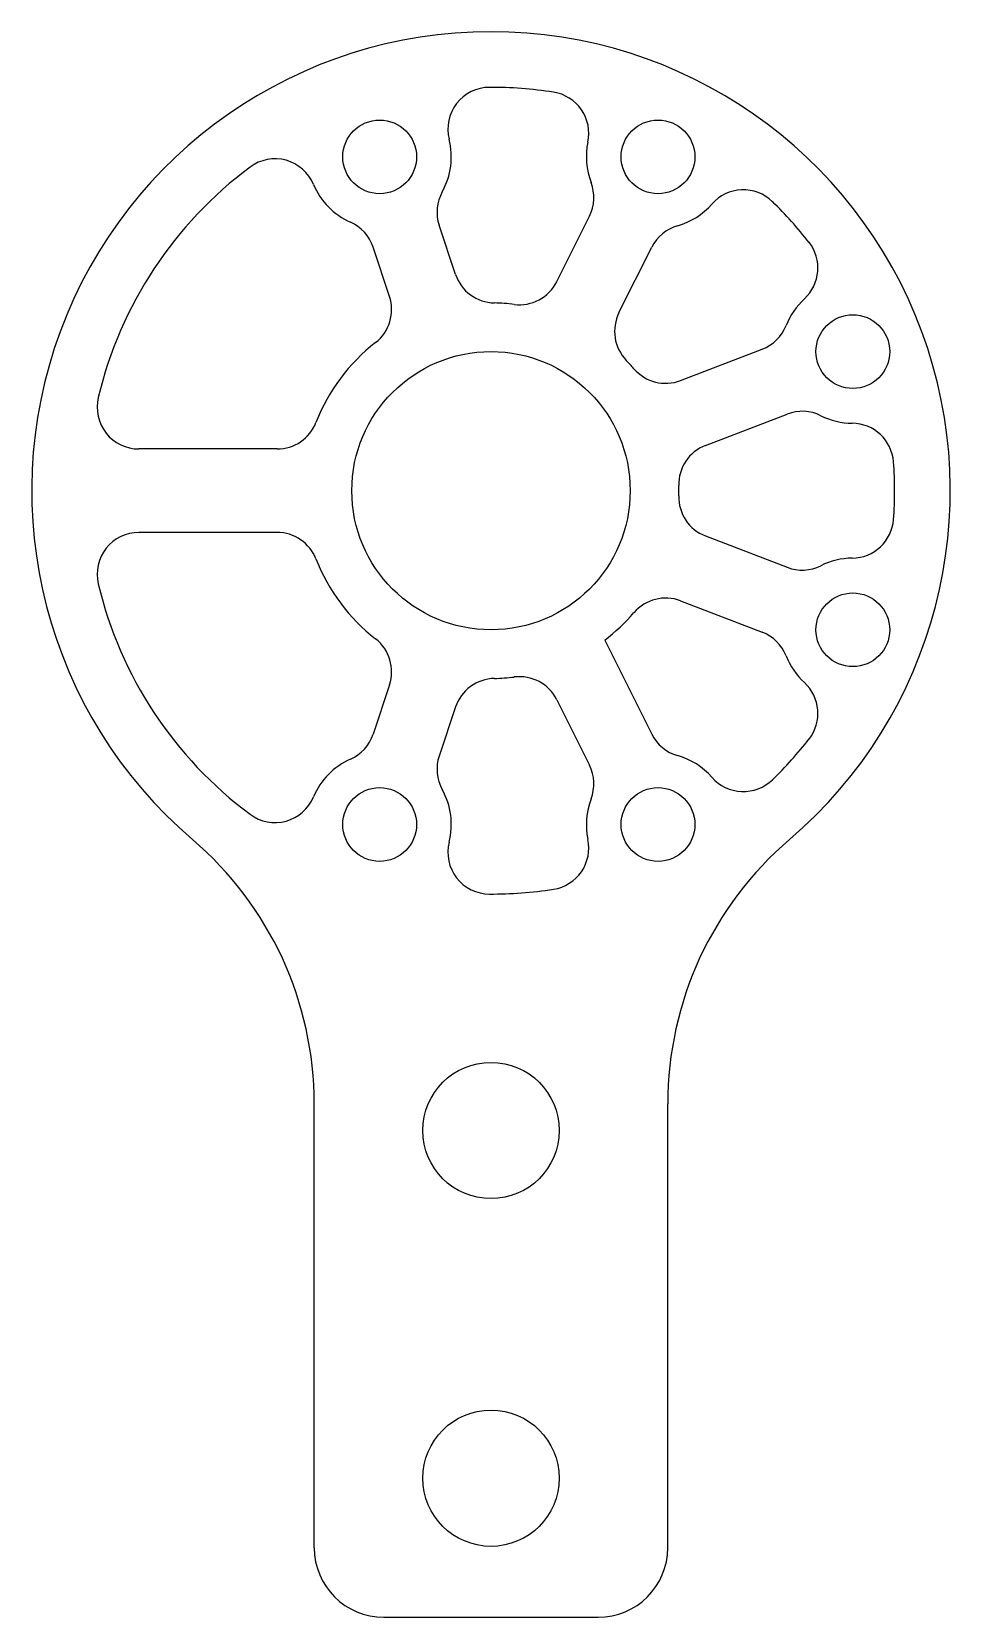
# Model space of a CAD drawing. Header units: millimetres. Extents: x -33 to 33, y -81 to 33.
import ezdxf

# ---------------------------------------------------------------- set-up
doc = ezdxf.new("R2010")
doc.units = ezdxf.units.MM

msp = doc.modelspace()

# ---------------------------------------------------------------- linework, layer by layer
at = {"color": 7, "linetype": 'Continuous', "lineweight": 25}
for p, q in [((4.72, 15.03), (7.07, 19.74)), ((-2.55, 15.55), (-3.73, 19.08)), ((-7.29, 13.97), (-8.47, 17.5)), ((9.19, 12.8), (11.55, 17.5)), ((13.62, 7.92), (19.49, 10.17)), ((15.42, 3.25), (21.28, 5.51)), ((-15.37, 3), (-25.3, 3)), ((-15.37, -3), (-25.3, -3)), ((15.42, -3.25), (21.28, -5.51)), ((13.62, -7.92), (19.49, -10.17)), ((8.17, -10.75), (11.55, -17.5)), ((-7.29, -13.97), (-8.47, -17.5)), ((-2.55, -15.55), (-3.73, -19.08)), ((4.72, -15.03), (7.07, -19.74)), ((-12.7, -76), (-12.7, -44.08)), ((12.7, -76), (12.7, -44.08)), ((-7.7, -81), (7.7, -81))]:
    msp.add_line(p, q, dxfattribs=at)
for centre, radius in [((-8, 24), 2.65), ((12, 24), 2.65), ((26, 10), 2.65), ((0, 0), 10), ((26, -10), 2.65), ((-8, -24), 2.65), ((12, -24), 2.65), ((0, -46), 4.9), ((0, -71), 4.9)]:
    msp.add_circle(centre, radius, dxfattribs=at)
for centre, radius, start, end in [((0, 0), 33, 310.5416, 229.4584), ((-0.1, 26), 3, 90.2185, 194.204), ((0, 0), 29, 81.0913, 90.2185), ((4.03, 25.69), 3, 348.0585, 81.0913), ((-8, 24), 5.15, 330.8772, 14.204), ((12, 24), 5.15, 168.0585, 200.9927), ((0, 0), 29, 126.6514, 166.6576), ((-15.52, 20.86), 3, 22.6659, 126.6514), ((-8, 24), 5.15, 202.6659, 245.9927), ((4.39, 21.08), 3, 333.4349, 20.9927), ((-0.88, 20.03), 3, 150.8772, 198.4349), ((12, 24), 5.15, 285.8772, 318.8114), ((18.13, 18.63), 3, 45.7786, 138.8114), ((0, 0), 29, 37.9942, 45.7786), ((-11.32, 16.56), 3, 18.4349, 65.9927), ((14.23, 16.16), 3, 105.8772, 153.4349), ((20.49, 16.01), 3, 312.5385, 37.9942), ((0.3, 16.5), 3, 198.4349, 268.9637), ((2.04, 16.37), 3, 262.9062, 333.4349), ((-10.14, 13.02), 3, 307.9062, 18.4349), ((26, 10), 5.15, 132.5385, 158.5953), ((0, 0), 13.5, 82.9062, 88.9637), ((11.88, 11.45), 3, 153.4349, 223.9637), ((18.41, 12.97), 3, 291.0375, 338.5953), ((0, 0), 13.5, 127.9062, 158.6763), ((0, 0), 13.5, 40.5087, 43.9637), ((12.55, 10.72), 3, 220.5087, 291.0375), ((-25.3, 6), 3, 166.6576, 270), ((22.36, 2.71), 3, 63.4798, 111.0375), ((-15.37, 6), 3, 270, 338.6763), ((26, 10), 5.15, 243.4798, 269.5366), ((25.93, 1.85), 3, 4.0809, 89.5366), ((16.49, 0.45), 3, 111.0375, 181.5663), ((0, 0), 29, 355.9191, 4.0809), ((0, 0), 13.5, 358.4337, 1.5663), ((16.49, -0.45), 3, 178.4337, 248.9625), ((25.93, -1.85), 3, 270.4634, 355.9191), ((-25.3, -6), 3, 90, 193.3424), ((-15.37, -6), 3, 21.3237, 90), ((0, 0), 13.5, 201.3237, 232.0938), ((22.36, -2.71), 3, 248.9625, 296.5202), ((26, -10), 5.15, 90.4634, 116.5202), ((0, 0), 29, 193.3424, 233.3486), ((12.55, -10.72), 3, 68.9625, 139.4913), ((0, 0), 13.5, 307.237, 319.4913), ((18.41, -12.97), 3, 21.4047, 68.9625), ((-10.14, -13.02), 3, 341.5651, 52.0938), ((26, -10), 5.15, 201.4047, 227.4615), ((0.3, -16.5), 3, 91.0363, 161.5651), ((0, 0), 13.5, 271.0363, 277.0938), ((2.04, -16.37), 3, 26.5651, 97.0938), ((20.49, -16.01), 3, 322.0058, 47.4615), ((-11.32, -16.56), 3, 294.0073, 341.5651), ((14.23, -16.16), 3, 206.5651, 254.1228), ((0, 0), 29, 314.2214, 322.0058), ((-8, -24), 5.15, 114.0073, 157.3341), ((-0.88, -20.03), 3, 161.5651, 209.1228), ((12, -24), 5.15, 41.1886, 74.1228), ((4.39, -21.08), 3, 339.0073, 26.5651), ((-8, -24), 5.15, 345.796, 29.1228), ((18.13, -18.63), 3, 221.1886, 314.2214), ((-15.52, -20.86), 3, 233.3486, 337.3341), ((12, -24), 5.15, 159.0073, 191.9415), ((-37.7, -44.08), 25, 0, 49.4584), ((4.03, -25.69), 3, 278.9087, 11.9415), ((37.7, -44.08), 25, 130.5416, 180), ((-0.1, -26), 3, 165.796, 269.7815), ((0, 0), 29, 269.7815, 278.9087), ((-7.7, -76), 5, 180, 270), ((7.7, -76), 5, 270, 0)]:
    msp.add_arc(centre, radius, start, end, dxfattribs=at)

doc.saveas('drawing.dxf')
